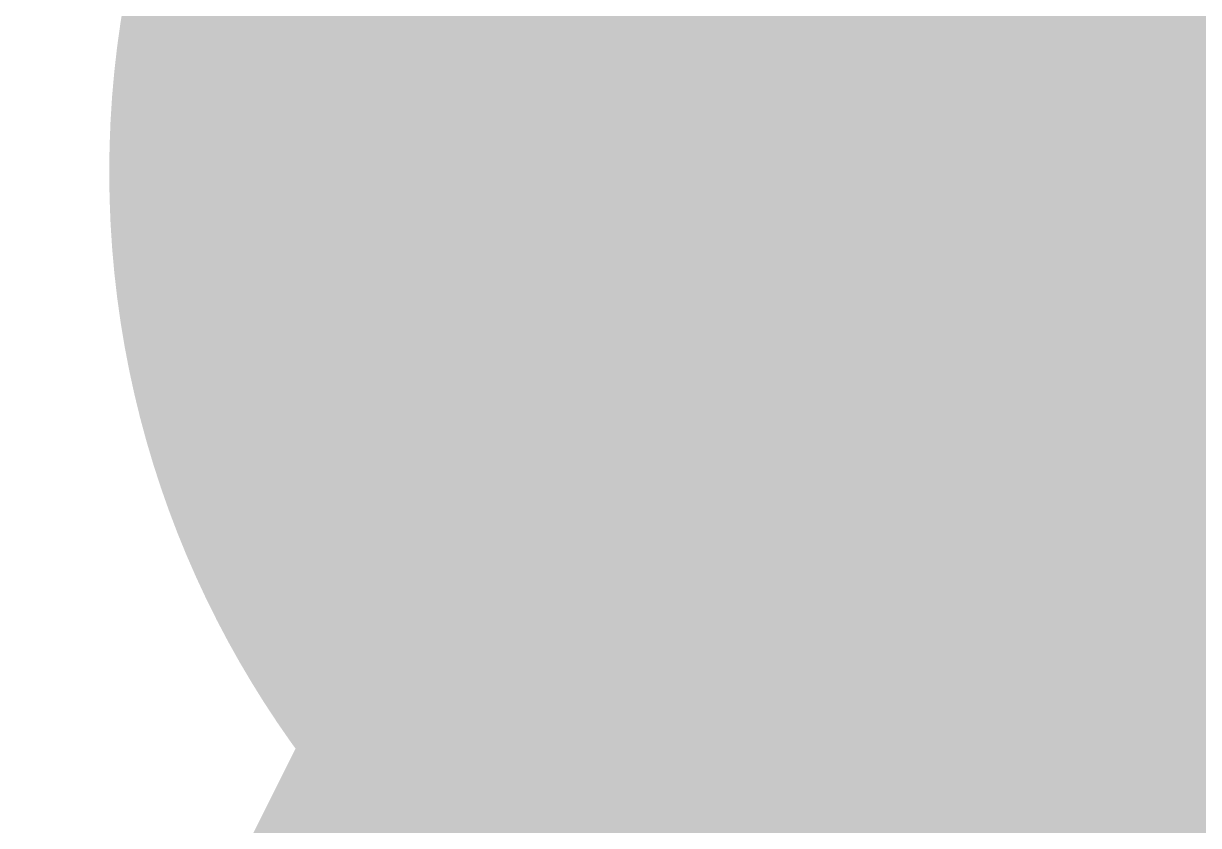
# Model space of a CAD drawing. Header units: inches. Extents: x -2 to 289, y -4 to 187.
# Drawn here: x 62.3103 to 62.6684, y 30.946 to 31.1903 of the extents above; entities that cross this region are included whole.
import ezdxf

# ---------------------------------------------------------------- set-up
doc = ezdxf.new("R2010")
doc.units = ezdxf.units.IN
for name, color, linetype in [('Bottom Layer', 5, 'Continuous'), ('Drill Drawing', 1, 'Continuous'), ('Layer 1', 16, 'Continuous'), ('Layer 2', 76, 'Continuous'), ('Top Layer', 1, 'Continuous'), ('Via Holes', 16, 'Continuous')]:
    doc.layers.add(name, color=color, linetype=linetype)

msp = doc.modelspace()

# ---------------------------------------------------------------- hatches: boundary and pattern name
at = {"layer": 'Bottom Layer'}
h = msp.add_hatch(color=5, dxfattribs=at)
edge = h.paths.add_edge_path()
edge.add_arc((62.6364, 31.14505074), 0.2999994, 0, 360)
at = {"layer": 'Layer 1'}
h = msp.add_hatch(color=16, dxfattribs=at)
edge = h.paths.add_edge_path()
edge.add_arc((62.6364, 31.14505074), 0.2999994, 0, 360)
at = {"layer": 'Layer 2'}
h = msp.add_hatch(color=76, dxfattribs=at)
edge = h.paths.add_edge_path()
edge.add_arc((62.6364, 31.14505074), 0.2999994, 0, 360)
at = {"layer": 'Top Layer'}
h = msp.add_hatch(color=1, dxfattribs=at)
edge = h.paths.add_edge_path()
edge.add_arc((62.6364, 31.14505074), 0.2999994, 0, 360)
at = {"layer": 'Via Holes'}
h = msp.add_hatch(color=7, dxfattribs=at)
edge = h.paths.add_edge_path()
edge.add_arc((62.6364, 31.14505074), 0.1499997, 0, 360)

# ---------------------------------------------------------------- linework, layer by layer
at = {"layer": 'Bottom Layer', "const_width": 0.3809999999999999}
msp.add_lwpolyline([(62.6364, 31.14505074), (62.6364, 41.04898064)], dxfattribs=at)
at = {"layer": 'Bottom Layer', "const_width": 0.1905}
msp.add_lwpolyline([(62.54114999999999, 31.14505074, 1), (62.73164999999999, 31.14505074, 1)], format="xyb", close=True, dxfattribs=at)
at = {"layer": 'Drill Drawing', "const_width": 0.0508}
for points in [[(62.3824, 31.39905074), (62.50939999999999, 31.14505074)], [(62.48399999999999, 31.29745074), (62.5602, 31.14505074)], [(62.3824, 30.89105074), (62.50939999999999, 31.14505074)], [(62.48399999999999, 30.99265074), (62.5602, 31.14505074)], [(62.48399999999999, 30.99265074), (62.6364, 31.06885074)], [(62.6364, 31.06885074), (62.78879999999999, 30.99265074)], [(62.3824, 30.89105074), (62.6364, 31.01805074)], [(62.6364, 31.01805074), (62.89039999999999, 30.89105074)]]:
    msp.add_lwpolyline(points, dxfattribs=at)
at = {"layer": 'Drill Drawing', "const_width": 0.0254}
for points in [[(62.4967, 31.14505074, 1), (62.52209999999999, 31.14505074, 1)], [(62.4967, 31.14505074, 1), (62.52209999999999, 31.14505074, 1)], [(62.54749999999999, 31.14505074, 1), (62.57289999999999, 31.14505074, 1)], [(62.54749999999999, 31.14505074, 1), (62.57289999999999, 31.14505074, 1)], [(62.6237, 31.06885074, 1), (62.6491, 31.06885074, 1)], [(62.6237, 31.06885074, 1), (62.6491, 31.06885074, 1)], [(62.6237, 31.01805074, 1), (62.6491, 31.01805074, 1)], [(62.6237, 31.01805074, 1), (62.6491, 31.01805074, 1)], [(62.47129999999999, 30.99265074, 1), (62.4967, 30.99265074, 1)], [(62.47129999999999, 30.99265074, 1), (62.4967, 30.99265074, 1)]]:
    msp.add_lwpolyline(points, format="xyb", close=True, dxfattribs=at)
at = {"layer": 'Top Layer', "const_width": 0.3809999999999999}
msp.add_lwpolyline([(62.6364, 31.14505074, -0.4142135623730951), (61.87439999999999, 30.38305074)], format="xyb", dxfattribs=at)
at = {"layer": 'Top Layer', "const_width": 0.1905}
msp.add_lwpolyline([(62.54114999999999, 31.14505074, 1), (62.73164999999999, 31.14505074, 1)], format="xyb", close=True, dxfattribs=at)

doc.saveas('drawing.dxf')
